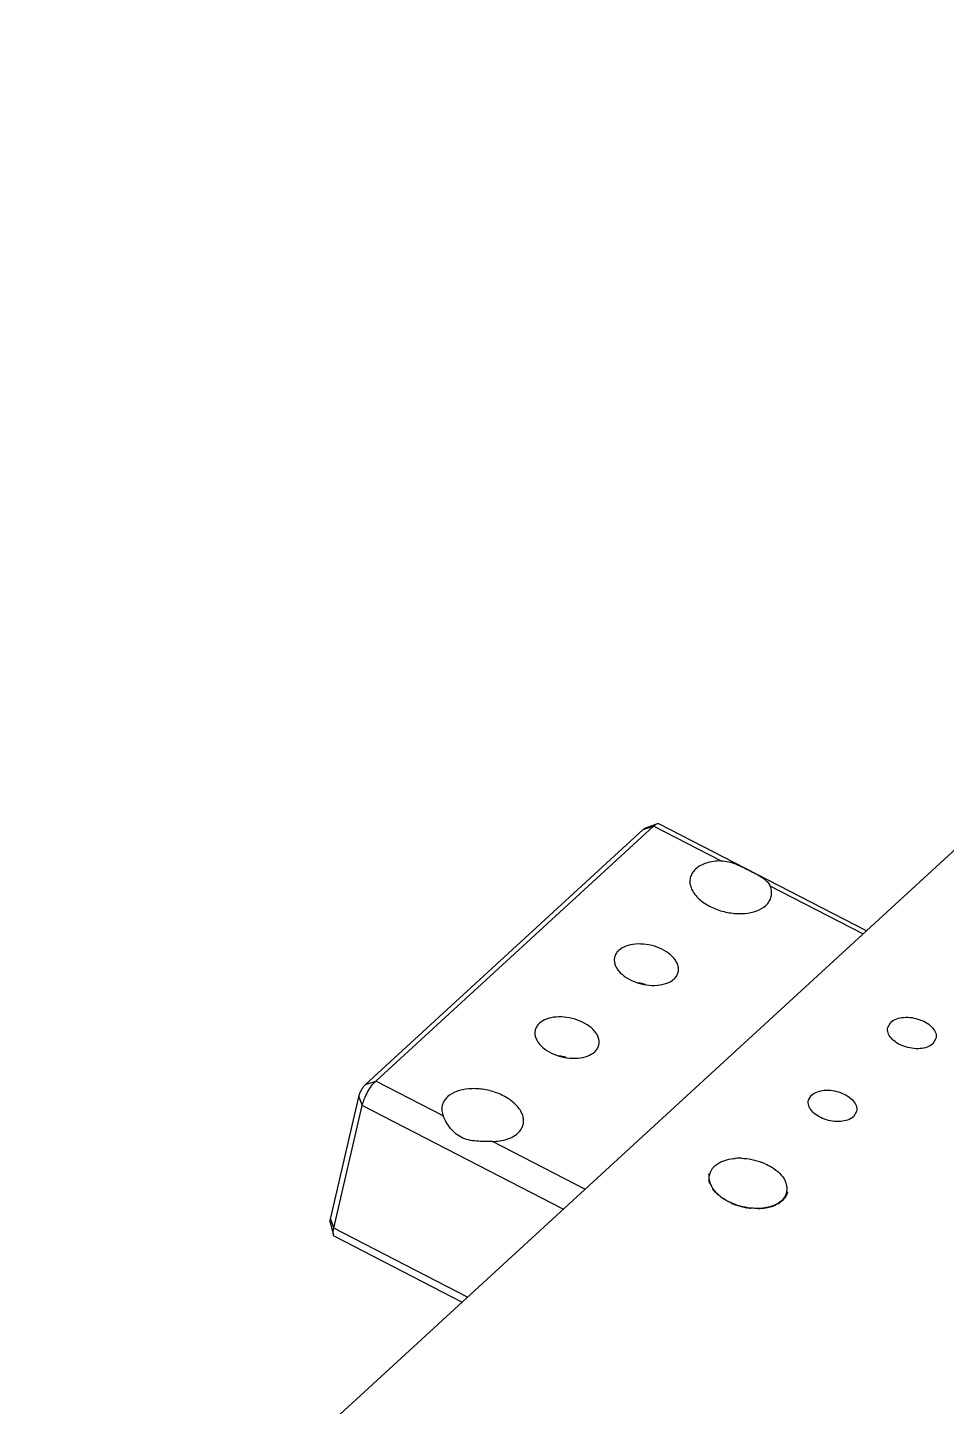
# Model space of a CAD drawing. Header units: millimetres. Extents: x 710 to 26878, y 589 to 5187.
# Drawn here: x 9010.9 to 9057.3, y 1317.4 to 1387.1 of the extents above; entities that cross this region are included whole.
import ezdxf

# ---------------------------------------------------------------- set-up
doc = ezdxf.new("R2010")
doc.units = ezdxf.units.MM
doc.layers.add('02___PRT_ALL_AXES', color=7, linetype='Continuous')

msp = doc.modelspace()

# ---------------------------------------------------------------- linework, layer by layer
at = {"color": 7, "linetype": 'Continuous'}
for p, q in [((9178.8, 1456.6882), (9010.8579, 1302.5568)), ((9028.4473, 1333.8534), (9042.4843, 1346.7361)), ((9041.9714, 1346.5675), (9042.4843, 1346.7361)), ((9042.0553, 1346.6242), (9042.652, 1346.8496)), ((9045.896, 1344.9782), (9042.4843, 1346.7361)), ((9053.2399, 1341.4535), (9042.7631, 1346.8516)), ((9027.9345, 1333.6848), (9041.9714, 1346.5675)), ((9027.9345, 1333.6848), (9028.4473, 1333.8534)), ((9031.859, 1332.0956), (9028.4473, 1333.8534)), ((9026.1609, 1326.8813), (9027.5942, 1333.0681)), ((9027.5942, 1333.0681), (9027.7668, 1332.62)), ((9026.3335, 1326.4332), (9027.7668, 1332.62)), ((9037.9166, 1327.3904), (9027.7668, 1332.62)), ((9045.2623, 1329.1075), (9045.3126, 1329.1055)), ((9045.3175, 1328.8191), (9045.267, 1328.8309)), ((9045.3197, 1329.1415), (9045.2729, 1329.1608)), ((9045.2795, 1328.7744), (9045.3259, 1328.7809)), ((9045.3302, 1328.764), (9045.2795, 1328.7744)), ((9045.2957, 1328.7177), (9045.3411, 1328.7257)), ((9045.3466, 1328.7087), (9045.2957, 1328.7177)), ((9045.4703, 1328.3806), (9045.5082, 1328.3966)), ((9045.5201, 1328.3801), (9045.4703, 1328.3806)), ((9045.5117, 1328.3259), (9045.5482, 1328.3431)), ((9045.5611, 1328.3268), (9045.5117, 1328.3259)), ((9045.5565, 1328.272), (9045.5914, 1328.2903)), ((9045.6053, 1328.2743), (9045.5565, 1328.272)), ((9045.8905, 1327.9684), (9045.9145, 1327.9932)), ((9045.9338, 1327.9791), (9045.8905, 1327.9684)), ((9045.956, 1327.9221), (9045.978, 1327.9478)), ((9045.9981, 1327.9342), (9045.956, 1327.9221)), ((9046.024, 1327.8773), (9046.044, 1327.9039)), ((9046.0648, 1327.8907), (9046.024, 1327.8773)), ((9048.9691, 1327.8296), (9049.0048, 1327.8016)), ((9049.0479, 1327.8436), (9048.9983, 1327.858)), ((9049.0107, 1327.8708), (9049.0479, 1327.8436)), ((9049.0877, 1327.8872), (9049.0376, 1327.9003)), ((9049.049, 1327.9136), (9049.0877, 1327.8872)), ((9049.124, 1327.9323), (9049.0736, 1327.9441)), ((9049.084, 1327.9579), (9049.124, 1327.9323)), ((9049.1568, 1327.9789), (9049.1061, 1327.9894)), ((9049.1154, 1328.0035), (9049.1568, 1327.9789)), ((9049.1861, 1328.0269), (9049.1352, 1328.036)), ((9049.1434, 1328.0505), (9049.1861, 1328.0269)), ((9049.2116, 1328.0762), (9049.1606, 1328.0838)), ((9049.1678, 1328.0988), (9049.2116, 1328.0762)), ((9049.2335, 1328.1266), (9049.1825, 1328.1328)), ((9049.1885, 1328.1481), (9049.2335, 1328.1266)), ((9049.2516, 1328.1781), (9049.2008, 1328.1829)), ((9049.2056, 1328.1985), (9049.2516, 1328.1781)), ((9049.2659, 1328.2306), (9049.2153, 1328.234)), ((9049.2191, 1328.2499), (9049.2659, 1328.2306)), ((9046.477, 1327.6439), (9046.4842, 1327.6746)), ((9046.5085, 1327.6646), (9046.477, 1327.6439)), ((9046.5587, 1327.6116), (9046.5637, 1327.6427)), ((9046.5884, 1327.6334), (9046.5587, 1327.6116)), ((9046.6417, 1327.5814), (9046.6444, 1327.6129)), ((9046.6695, 1327.6042), (9046.6417, 1327.5814)), ((9047.1591, 1327.4462), (9047.1486, 1327.4791)), ((9047.175, 1327.4744), (9047.1591, 1327.4462)), ((9047.2471, 1327.4318), (9047.2344, 1327.4647)), ((9047.2608, 1327.4607), (9047.2471, 1327.4318)), ((9047.3351, 1327.4198), (9047.3203, 1327.4526)), ((9047.3466, 1327.4493), (9047.3351, 1327.4198)), ((9047.8545, 1327.3993), (9047.8276, 1327.4303)), ((9047.8529, 1327.4315), (9047.8545, 1327.3993)), ((9047.9382, 1327.4045), (9047.9094, 1327.4351)), ((9047.9343, 1327.437), (9047.9382, 1327.4045)), ((9048.0205, 1327.4122), (9047.9899, 1327.4422)), ((9048.0144, 1327.4448), (9048.0205, 1327.4122)), ((9048.1808, 1327.4348), (9048.1468, 1327.4636)), ((9048.1703, 1327.4677), (9048.1808, 1327.4348)), ((9048.2584, 1327.4498), (9048.2228, 1327.4778)), ((9048.2458, 1327.4826), (9048.2584, 1327.4498)), ((9048.3341, 1327.4671), (9048.2969, 1327.4943)), ((9048.3193, 1327.4999), (9048.3341, 1327.4671)), ((9048.4078, 1327.4867), (9048.3692, 1327.5131)), ((9048.3909, 1327.5194), (9048.4078, 1327.4867)), ((9048.4794, 1327.5087), (9048.4393, 1327.5342)), ((9048.4604, 1327.5411), (9048.4794, 1327.5087)), ((9048.5486, 1327.5329), (9048.5072, 1327.5575)), ((9048.5276, 1327.5651), (9048.5486, 1327.5329)), ((9048.6154, 1327.5593), (9048.5727, 1327.583)), ((9048.5924, 1327.5912), (9048.6154, 1327.5593)), ((9048.6796, 1327.5879), (9048.6358, 1327.6105)), ((9048.6546, 1327.6194), (9048.6796, 1327.5879)), ((9048.7412, 1327.6186), (9048.6962, 1327.6402)), ((9048.7143, 1327.6497), (9048.7412, 1327.6186)), ((9048.7999, 1327.6514), (9048.754, 1327.6718)), ((9048.7712, 1327.6819), (9048.7999, 1327.6514)), ((9048.8558, 1327.6861), (9048.8089, 1327.7054)), ((9048.8252, 1327.7161), (9048.8558, 1327.6861)), ((9048.9086, 1327.7228), (9048.8609, 1327.7409)), ((9048.8762, 1327.7522), (9048.9086, 1327.7228)), ((9048.9583, 1327.7613), (9048.9098, 1327.7782)), ((9048.9243, 1327.79), (9048.9583, 1327.7613)), ((9049.0048, 1327.8016), (9048.9557, 1327.8172)), ((9026.1511, 1326.7127), (9026.314, 1326.096)), ((9026.1609, 1326.8813), (9026.3335, 1326.4332)), ((9033.0839, 1322.9551), (9026.3335, 1326.4332)), ((9032.8002, 1322.6947), (9026.3768, 1326.0043))]:
    msp.add_line(p, q, dxfattribs=at)
for centre, radius, start, end in [((9041.2948, 1336.1446), 2.7056, 73.044517, 80.867867), ((9037.2842, 1332.4638), 2.7056, 73.044517, 80.867867), ((9046.0425, 1328.98), 0.7406, 167.399075, 170.24393), ((9046.1913, 1328.9912), 0.8905, 191.138804, 193.654798), ((9046.2402, 1329.0036), 0.941, 194.752079, 197.177298), ((9046.2951, 1329.0212), 0.9987, 198.23312, 200.563999), ((9046.3556, 1329.0445), 1.0636, 201.577314, 203.812467), ((9046.4211, 1329.0741), 1.1354, 204.783124, 206.923004), ((9046.4908, 1329.1102), 1.2139, 207.851589, 209.898131), ((9046.5642, 1329.1531), 1.2989, 210.785807, 212.742088), ((9046.6403, 1329.2029), 1.3899, 213.590453, 215.460383), ((9046.7186, 1329.2595), 1.4865, 216.271339, 218.0594), ((9046.7981, 1329.3226), 1.588, 218.835045, 220.546069), ((9046.878, 1329.3919), 1.6938, 221.288613, 222.927614), ((9046.9576, 1329.4669), 1.8032, 223.639311, 225.211348), ((9047.0362, 1329.5469), 1.9153, 225.894446, 227.404528), ((9047.1128, 1329.6312), 2.0292, 228.061232, 229.514246), ((9047.1869, 1329.7189), 2.144, 230.146696, 231.547362), ((9047.2577, 1329.8091), 2.2587, 232.157612, 233.510455), ((9047.3247, 1329.9007), 2.3722, 234.100469, 235.409805), ((9047.3875, 1329.9926), 2.4835, 235.981451, 237.251379), ((9047.4454, 1330.0837), 2.5914, 237.806431, 239.040842), ((9047.4983, 1330.1727), 2.695, 239.580978, 240.78356), ((9048.2836, 1328.5636), 1.0044, 313.042657, 315.36473), ((9048.3255, 1328.523), 0.946, 316.416659, 318.833285), ((9048.3643, 1328.4897), 0.8949, 319.926811, 322.434642), ((9048.3993, 1328.4633), 0.851, 323.567776, 326.161021), ((9048.4298, 1328.4432), 0.8145, 327.33063, 330.000868), ((9048.4553, 1328.4288), 0.7852, 331.202611, 333.938748), ((9048.4751, 1328.4193), 0.7632, 335.1671, 337.955513), ((9048.4888, 1328.4139), 0.7485, 339.203871, 342.028774), ((9048.496, 1328.4116), 0.741, 343.289671, 346.133676), ((9048.4963, 1328.4115), 0.7406, 347.399075, 350.24393), ((9047.5458, 1330.2586), 2.7931, 241.310374, 242.484625), ((9047.5878, 1330.34), 2.8848, 242.999629, 244.148872), ((9047.6242, 1330.416), 2.969, 244.653502, 245.780902), ((9047.6551, 1330.4854), 3.0449, 246.276529, 247.385111), ((9047.6805, 1330.5471), 3.1117, 247.873046, 248.965709), ((9047.7008, 1330.6003), 3.1686, 249.447214, 250.526752), ((9047.7161, 1330.6441), 3.2151, 251.003046, 252.072166), ((9047.7269, 1330.6779), 3.2505, 252.54443, 253.605769), ((9047.7336, 1330.7009), 3.2745, 254.075161, 255.131303), ((9047.7367, 1330.7129), 3.2868, 255.598958, 256.652453), ((9047.7369, 1330.7134), 3.2874, 257.119496, 258.172873), ((9047.7346, 1330.7024), 3.2761, 258.640425, 259.696217), ((9047.7306, 1330.6798), 3.2532, 260.165401, 261.226152), ((9047.7256, 1330.6457), 3.2188, 261.698104, 262.766396), ((9047.72, 1330.6007), 3.1734, 263.242269, 264.320733), ((9047.7081, 1330.2296), 2.8019, 271.272555, 272.444362), ((9047.7128, 1330.1322), 2.7043, 272.970024, 274.169848), ((9047.7208, 1330.0294), 2.6012, 274.70869, 275.940012), ((9047.7324, 1329.9224), 2.4936, 276.493618, 277.760109), ((9047.748, 1329.8125), 2.3826, 278.330151, 279.635682), ((9047.7675, 1329.7009), 2.2692, 280.223924, 281.572575), ((9047.7911, 1329.5887), 2.1546, 282.180877, 283.576944), ((9047.8187, 1329.4773), 2.0398, 284.20726, 285.655248), ((9047.8501, 1329.3676), 1.9257, 286.309626, 287.814239), ((9047.8851, 1329.2609), 1.8134, 288.49481, 290.060922), ((9047.9234, 1329.1581), 1.7038, 290.769886, 292.402496), ((9047.9645, 1329.0602), 1.5976, 293.142098, 294.846265), ((9048.0079, 1328.968), 1.4956, 295.618761, 297.399507), ((9048.0532, 1328.8822), 1.3986, 298.207114, 300.069294), ((9048.0996, 1328.8033), 1.3071, 300.914125, 302.862262), ((9048.1466, 1328.7318), 1.2215, 303.746239, 305.784308), ((9048.1934, 1328.668), 1.1424, 306.709061, 308.840227), ((9048.2289, 1328.6241), 1.0859, 309.814239, 310.549037), ((9048.2446, 1328.6059), 1.0619, 310.546304, 312.037963)]:
    msp.add_arc(centre, radius, start, end, dxfattribs=at)
for points, knots in [([(9042.4843, 1346.7361), (9042.5121, 1346.7616), (9042.5644, 1346.8048), (9042.6239, 1346.8389), (9042.652, 1346.8496)], [0, 0, 0, 0, 0.556608, 1, 1, 1, 1]), ([(9042.652, 1346.8496), (9042.6714, 1346.8569), (9042.7088, 1346.8668), (9042.7479, 1346.8595), (9042.7631, 1346.8516)], [0, 0, 0, 0, 0.5484841, 1, 1, 1, 1]), ([(9041.9714, 1346.5675), (9041.9787, 1346.5742), (9042.0043, 1346.5962), (9042.0329, 1346.6158), (9042.0553, 1346.6242)], [0, 0, 0, 0, 0.2923324, 1, 1, 1, 1]), ([(9027.5942, 1333.0681), (9027.6073, 1333.1246), (9027.6467, 1333.2413), (9027.7268, 1333.4088), (9027.8223, 1333.5609), (9027.8962, 1333.6497), (9027.9345, 1333.6848)], [0, 0, 0, 0, 0.2442919, 0.5169895, 0.7807391, 1, 1, 1, 1]), ([(9027.7668, 1332.62), (9027.793, 1332.7329), (9027.8719, 1332.9664), (9028.0319, 1333.3014), (9028.2229, 1333.6056), (9028.3707, 1333.7831), (9028.4473, 1333.8534)], [0, 0, 0, 0, 0.2442824, 0.5169923, 0.780747, 1, 1, 1, 1]), ([(9026.1511, 1326.7127), (9026.145, 1326.736), (9026.1439, 1326.7937), (9026.1536, 1326.8495), (9026.1609, 1326.8813)], [0, 0, 0, 0, 0.4246, 1, 1, 1, 1]), ([(9026.314, 1326.096), (9026.3017, 1326.1425), (9026.2994, 1326.2581), (9026.3188, 1326.3696), (9026.3335, 1326.4332)], [0, 0, 0, 0, 0.4244258, 1, 1, 1, 1]), ([(9026.3768, 1326.0043), (9026.3616, 1326.0121), (9026.333, 1326.0398), (9026.3193, 1326.0759), (9026.314, 1326.096)], [0, 0, 0, 0, 0.4515085, 1, 1, 1, 1])]:
    msp.add_open_spline(points, degree=3, knots=knots, dxfattribs=at)
at = {"layer": '02___PRT_ALL_AXES', "color": 7, "linetype": 'Continuous'}
for p, q in [((9053.059, 1341.2875), (9048.3842, 1343.6962)), ((9054.3234, 1336.5694), (9054.4831, 1336.8325)), ((9056.7589, 1336.0051), (9056.5993, 1335.7421)), ((9050.3129, 1332.8886), (9050.4725, 1333.1517)), ((9052.7484, 1332.3244), (9052.5888, 1332.0613)), ((9039.022, 1328.4049), (9034.3472, 1330.8135))]:
    msp.add_line(p, q, dxfattribs=at)
for centre, radius, start, end in [((9046.8324, 1327.1292), 2.8345, 88.139416, 94.359737), ((9046.0452, 1328.9784), 0.7436, 158.583901, 162.608721), ((9046.0689, 1328.969), 0.7692, 153.257998, 158.571244), ((9046.1027, 1328.9518), 0.8071, 147.92593, 153.250407), ((9046.1375, 1328.9301), 0.848, 144.014453, 147.932803), ((9046.1706, 1328.9061), 0.8889, 140.173623, 144.012501), ((9046.2168, 1328.8669), 0.9495, 134.251678, 140.146153), ((9046.254, 1328.8296), 1.0022, 132.540839, 134.286562), ((9046.2774, 1328.8041), 1.0368, 130.773504, 132.538422), ((9046.8663, 1326.8658), 3.0888, 67.486361, 69.206455), ((9046.8868, 1326.9152), 3.0353, 65.801549, 67.486994), ((9046.0389, 1328.9808), 0.7369, 166.953672, 169.873611), ((9046.0366, 1328.9813), 0.7345, 162.618725, 166.951884), ((9046.2225, 1328.9992), 0.9228, 194.221505, 196.13763), ((9048.1445, 1328.3298), 1.1058, 22.722811, 25.944733), ((9048.2201, 1328.3612), 1.0239, 18.489572, 22.733532), ((9048.2965, 1328.3868), 0.9434, 14.244447, 18.485662), ((9048.3543, 1328.4017), 0.8836, 10.227, 14.232788), ((9048.3953, 1328.4092), 0.8419, 6.270826, 10.223075), ((9046.7003, 1329.2449), 1.4631, 215.128452, 218.457928), ((9046.771, 1329.3005), 1.553, 218.442342, 219.923399), ((9047.3051, 1329.8724), 2.3377, 233.367248, 235.424058), ((9047.3639, 1329.9576), 2.4413, 235.422505, 237.051373), ((9048.4955, 1328.4124), 0.7416, 339.385514, 342.612151), ((9048.5023, 1328.4101), 0.7345, 342.618725, 346.951884), ((9048.4998, 1328.4107), 0.7371, 346.953904, 350.094434), ((9048.494, 1328.4117), 0.7429, 350.094563, 352.760505), ((9048.4691, 1328.4141), 0.7679, 352.813558, 2.243749), ((9048.4294, 1328.4129), 0.8077, 2.218181, 6.267879), ((9047.7155, 1330.0984), 2.6704, 273.023597, 274.708857), ((9047.7238, 1329.9975), 2.5691, 274.708994, 276.577482), ((9047.8981, 1329.2227), 1.7731, 288.65159, 290.813927), ((9047.9337, 1329.1293), 1.6731, 290.813392, 293.342789), ((9048.2553, 1328.5942), 1.0461, 310.03823, 312.532108)]:
    msp.add_arc(centre, radius, start, end, dxfattribs=at)
for points, knots in [([(9044.6104, 1344.563), (9044.5443, 1344.5023), (9044.4296, 1344.3676), (9044.3614, 1344.2034), (9044.3423, 1344.121)], [0, 0, 0, 0, 0.5148519, 1, 1, 1, 1]), ([(9045.896, 1344.9782), (9045.6469, 1344.9755), (9045.1875, 1344.9167), (9044.7639, 1344.7038), (9044.6104, 1344.563)], [0, 0, 0, 0, 0.5446354, 1, 1, 1, 1]), ([(9045.896, 1344.9782), (9046.1607, 1344.9811), (9046.5601, 1344.8674), (9047.0443, 1344.6433), (9047.3965, 1344.4635), (9047.7231, 1344.294), (9048.0096, 1344.1286), (9048.2441, 1343.9418), (9048.3503, 1343.7808), (9048.3842, 1343.6962)], [0, 0, 0, 0, 0.2765873, 0.4193187, 0.5594275, 0.6891937, 0.8037933, 0.9047448, 1, 1, 1, 1]), ([(9044.3423, 1344.121), (9044.3257, 1344.0495), (9044.313, 1343.8973), (9044.3575, 1343.6656), (9044.4621, 1343.4356), (9044.6849, 1343.1275), (9045.0953, 1342.7882), (9045.7055, 1342.4937), (9046.3897, 1342.3241), (9047.0744, 1342.2987), (9047.6867, 1342.4191), (9048.0349, 1342.611), (9048.1658, 1342.7311)], [0, 0, 0, 0, 0.0454772, 0.0931063, 0.1445401, 0.2007117, 0.3273078, 0.4691994, 0.6172617, 0.7607293, 0.8900402, 1, 1, 1, 1]), ([(9048.1658, 1342.7311), (9048.2319, 1342.7918), (9048.3466, 1342.9265), (9048.4148, 1343.0907), (9048.4339, 1343.1731)], [0, 0, 0, 0, 0.5148705, 1, 1, 1, 1]), ([(9048.4339, 1343.1731), (9048.4533, 1343.2568), (9048.4639, 1343.4373), (9048.4182, 1343.6114), (9048.3842, 1343.6962)], [0, 0, 0, 0, 0.4847052, 1, 1, 1, 1]), ([(9040.7301, 1340.4559), (9040.6782, 1340.4082), (9040.5881, 1340.3024), (9040.5345, 1340.1734), (9040.5195, 1340.1086)], [0, 0, 0, 0, 0.514815, 1, 1, 1, 1]), ([(9043.7343, 1339.3638), (9043.7473, 1339.4201), (9043.7573, 1339.5396), (9043.7224, 1339.7216), (9043.6402, 1339.9024), (9043.4652, 1340.1445), (9043.1427, 1340.411), (9042.6632, 1340.6424), (9042.1256, 1340.7757), (9041.5877, 1340.7957), (9041.1066, 1340.701), (9040.8329, 1340.5503), (9040.7301, 1340.4559)], [0, 0, 0, 0, 0.0454751, 0.0931041, 0.1445377, 0.2007104, 0.3273063, 0.4691979, 0.6172603, 0.760729, 0.8900378, 1, 1, 1, 1]), ([(9040.5195, 1340.1086), (9040.5064, 1340.0524), (9040.4964, 1339.9329), (9040.5314, 1339.7509), (9040.6136, 1339.5701), (9040.7886, 1339.328), (9041.1111, 1339.0615), (9041.5905, 1338.8301), (9042.1281, 1338.6968), (9042.6661, 1338.6768), (9043.1472, 1338.7715), (9043.4208, 1338.9222), (9043.5236, 1339.0166)], [0, 0, 0, 0, 0.0454751, 0.0931041, 0.1445377, 0.2007104, 0.3273063, 0.4691979, 0.6172603, 0.760729, 0.8900378, 1, 1, 1, 1]), ([(9043.5236, 1339.0166), (9043.5756, 1339.0643), (9043.6657, 1339.1701), (9043.7193, 1339.2991), (9043.7343, 1339.3638)], [0, 0, 0, 0, 0.514815, 1, 1, 1, 1]), ([(9039.7238, 1335.6831), (9039.7368, 1335.7393), (9039.7468, 1335.8589), (9039.7118, 1336.0409), (9039.6296, 1336.2216), (9039.4546, 1336.4637), (9039.1321, 1336.7303), (9038.6527, 1336.9617), (9038.1151, 1337.0949), (9037.5771, 1337.1149), (9037.096, 1337.0203), (9036.8224, 1336.8695), (9036.7196, 1336.7752)], [0, 0, 0, 0, 0.0454751, 0.0931041, 0.1445377, 0.2007104, 0.3273063, 0.4691979, 0.6172603, 0.760729, 0.8900378, 1, 1, 1, 1]), ([(9054.4831, 1336.8325), (9054.6504, 1336.986), (9055.178, 1337.135), (9055.8232, 1337.0325), (9056.3111, 1336.7984), (9056.5923, 1336.5653), (9056.7636, 1336.2936), (9056.779, 1336.0915), (9056.7589, 1336.0051)], [0, 0, 0, 0, 0.2376781, 0.529309, 0.6720609, 0.7994294, 0.9071561, 1, 1, 1, 1]), ([(9036.5089, 1336.4279), (9036.4959, 1336.3717), (9036.4859, 1336.2521), (9036.5208, 1336.0701), (9036.603, 1335.8894), (9036.7781, 1335.6473), (9037.1005, 1335.3807), (9037.58, 1335.1493), (9038.1176, 1335.0161), (9038.6555, 1334.9961), (9039.1367, 1335.0907), (9039.4103, 1335.2415), (9039.5131, 1335.3358)], [0, 0, 0, 0, 0.0454751, 0.0931041, 0.1445377, 0.2007104, 0.3273063, 0.4691979, 0.6172603, 0.760729, 0.8900378, 1, 1, 1, 1]), ([(9036.7196, 1336.7752), (9036.6676, 1336.7275), (9036.5775, 1336.6216), (9036.5239, 1336.4926), (9036.5089, 1336.4279)], [0, 0, 0, 0, 0.514815, 1, 1, 1, 1]), ([(9056.5993, 1335.7421), (9056.432, 1335.5885), (9055.9044, 1335.4395), (9055.2592, 1335.542), (9054.7713, 1335.7761), (9054.49, 1336.0092), (9054.3188, 1336.2809), (9054.3033, 1336.483), (9054.3234, 1336.5694)], [0, 0, 0, 0, 0.2376781, 0.529309, 0.6720609, 0.7994294, 0.9071561, 1, 1, 1, 1]), ([(9039.5131, 1335.3358), (9039.565, 1335.3835), (9039.6551, 1335.4894), (9039.7087, 1335.6184), (9039.7238, 1335.6831)], [0, 0, 0, 0, 0.514815, 1, 1, 1, 1]), ([(9035.9009, 1331.6707), (9035.9175, 1331.7423), (9035.9303, 1331.8945), (9035.8857, 1332.1261), (9035.7811, 1332.3561), (9035.5584, 1332.6643), (9035.148, 1333.0035), (9034.5377, 1333.298), (9033.8535, 1333.4676), (9033.1688, 1333.493), (9032.5565, 1333.3726), (9032.2083, 1333.1807), (9032.0774, 1333.0606)], [0, 0, 0, 0, 0.0454772, 0.0931063, 0.1445401, 0.2007117, 0.3273078, 0.4691994, 0.6172617, 0.7607293, 0.8900402, 1, 1, 1, 1]), ([(9050.4725, 1333.1517), (9050.6398, 1333.3053), (9051.1674, 1333.4543), (9051.8126, 1333.3517), (9052.3005, 1333.1177), (9052.5818, 1332.8845), (9052.753, 1332.6129), (9052.7685, 1332.4108), (9052.7484, 1332.3244)], [0, 0, 0, 0, 0.2376781, 0.529309, 0.6720609, 0.7994294, 0.9071561, 1, 1, 1, 1]), ([(9032.0774, 1333.0606), (9032.0113, 1332.9999), (9031.8966, 1332.8652), (9031.8284, 1332.701), (9031.8093, 1332.6187)], [0, 0, 0, 0, 0.5148705, 1, 1, 1, 1]), ([(9052.5888, 1332.0613), (9052.4215, 1331.9078), (9051.8939, 1331.7587), (9051.2487, 1331.8613), (9050.7607, 1332.0953), (9050.4795, 1332.3285), (9050.3082, 1332.6001), (9050.2928, 1332.8022), (9050.3129, 1332.8886)], [0, 0, 0, 0, 0.2376781, 0.529309, 0.6720609, 0.7994294, 0.9071561, 1, 1, 1, 1]), ([(9031.8093, 1332.6187), (9031.7899, 1332.535), (9031.7793, 1332.3544), (9031.8251, 1332.1804), (9031.859, 1332.0956)], [0, 0, 0, 0, 0.4847052, 1, 1, 1, 1]), ([(9034.3472, 1330.8135), (9034.0762, 1330.8106), (9033.6697, 1330.796), (9033.136, 1330.8726), (9032.7612, 1331.0078), (9032.44, 1331.2288), (9032.1857, 1331.5047), (9031.9945, 1331.7972), (9031.8978, 1331.9988), (9031.859, 1332.0956)], [0, 0, 0, 0, 0.2672756, 0.3998185, 0.5293894, 0.6564589, 0.7802285, 0.8971307, 1, 1, 1, 1]), ([(9035.6328, 1331.2288), (9035.6989, 1331.2894), (9035.8136, 1331.4242), (9035.8818, 1331.5883), (9035.9009, 1331.6707)], [0, 0, 0, 0, 0.5148519, 1, 1, 1, 1]), ([(9034.3472, 1330.8135), (9034.5964, 1330.8163), (9035.0557, 1330.875), (9035.4793, 1331.0879), (9035.6328, 1331.2288)], [0, 0, 0, 0, 0.5446354, 1, 1, 1, 1]), ([(9045.6003, 1329.5893), (9045.6613, 1329.6419), (9045.9639, 1329.8482), (9046.3347, 1329.9336), (9046.617, 1329.9554)], [0, 0, 0, 0, 0.2216363, 1, 1, 1, 1]), ([(9048.131, 1329.6838), (9048.2461, 1329.632), (9048.6407, 1329.4246), (9048.9981, 1329.1032), (9049.1388, 1328.8136)], [0, 0, 0, 0, 0.2816296, 1, 1, 1, 1]), ([(9045.5037, 1328.403), (9045.4845, 1328.4303), (9045.4154, 1328.5363), (9045.362, 1328.6531), (9045.3361, 1328.7427)], [0, 0, 0, 0, 0.2634372, 1, 1, 1, 1]), ([(9045.9102, 1327.9964), (9045.8786, 1328.0199), (9045.7602, 1328.1129), (9045.6513, 1328.2185), (9045.58, 1328.3038)], [0, 0, 0, 0, 0.2613325, 1, 1, 1, 1]), ([(9049.1897, 1328.1512), (9049.1549, 1328.0588), (9049.0819, 1327.9422), (9048.9882, 1327.847), (9048.9624, 1327.8234)], [0, 0, 0, 0, 0.7386698, 1, 1, 1, 1]), ([(9047.8564, 1327.4317), (9047.7429, 1327.4257), (9047.2778, 1327.43), (9046.814, 1327.5378), (9046.4898, 1327.6722)], [0, 0, 0, 0, 0.2446381, 1, 1, 1, 1]), ([(9048.4652, 1327.5427), (9048.4304, 1327.531), (9048.2843, 1327.4865), (9048.1334, 1327.4586), (9048.0181, 1327.4453)], [0, 0, 0, 0, 0.2402518, 1, 1, 1, 1]), ([(9048.9282, 1327.7934), (9048.9047, 1327.7736), (9048.8021, 1327.6946), (9048.6872, 1327.6322), (9048.5966, 1327.5931)], [0, 0, 0, 0, 0.2372807, 1, 1, 1, 1])]:
    msp.add_open_spline(points, degree=3, knots=knots, dxfattribs=at)
for points in [[(9046.9245, 1329.9621), (9047.2773, 1329.9511), (9047.6328, 1329.8787), (9047.9628, 1329.7534)], [(9045.328, 1328.7725), (9045.3003, 1328.8817), (9045.2936, 1328.9994), (9045.3135, 1329.1103)], [(9046.4898, 1327.6722), (9046.3322, 1327.7376), (9046.1793, 1327.8162), (9046.0361, 1327.909)]]:
    msp.add_open_spline(points, degree=3, dxfattribs=at)

doc.saveas('drawing.dxf')
